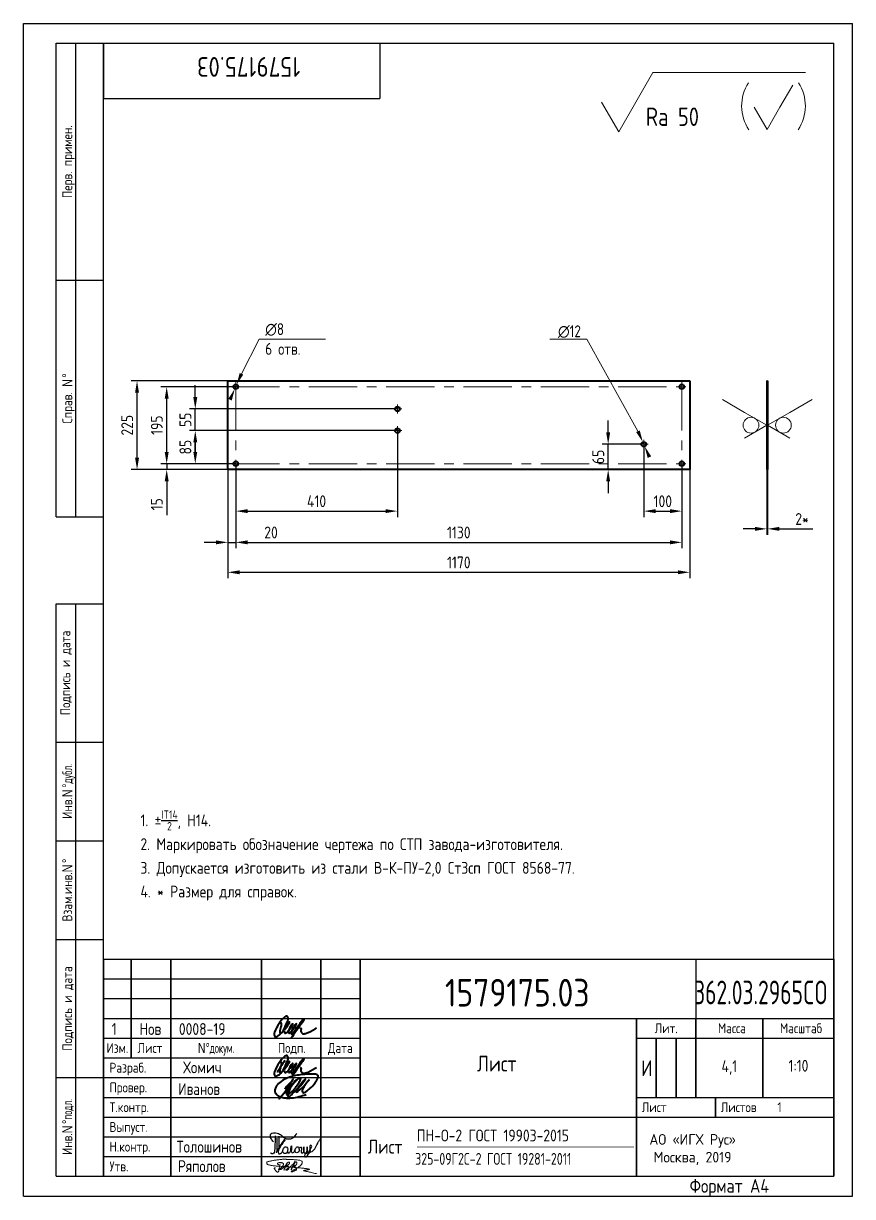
# Model space of a CAD drawing. Header units: millimetres. Extents: x 0 to 1611, y 0 to 420.
# Drawn here: x 1400.8 to 1610.8, y -0.1 to 297 of the extents above; entities that cross this region are included whole.
import ezdxf
from ezdxf.enums import TextEntityAlignment as Align

# ---------------------------------------------------------------- set-up
doc = ezdxf.new("R2010")
doc.units = ezdxf.units.MM
doc.header["$LTSCALE"] = 32.67
doc.header["$PDMODE"] = 3
doc.header["$PDSIZE"] = 0.3125
doc.linetypes.add('CENTER', pattern=[0.6, 0.375, -0.075, 0.075, -0.075])
doc.linetypes.add('Сплошная', pattern=[0])
doc.layers.get('0').update_dxf_attribs({"color": 6, "linetype": 'CONTINUOUS', "lineweight": 25})
doc.layers.get('Defpoints').update_dxf_attribs({"linetype": 'CONTINUOUS', "lineweight": 18})
for name, color, linetype, lineweight in [('12_SURFACE_FINISH', 7, 'CONTINUOUS', 18), ('3_ALL_AXES', 7, 'CONTINUOUS', 18), ('9_ALL_NOTES', 3, 'CONTINUOUS', 25), ('Cont', 6, 'CONTINUOUS', 18), ('Text', 3, 'CONTINUOUS', 18), ('Основной', 170, 'CONTINUOUS', 40), ('Основные', 5, 'CONTINUOUS', 40)]:
    doc.layers.add(name, color=color, linetype=linetype, lineweight=lineweight)
doc.layers.add('Con', color=6, linetype='CONTINUOUS')
doc.styles.get("Standard").update_dxf_attribs({"font": ''})
doc.styles.add('Style1', font='romans.shx', dxfattribs={"width": 0.8})
doc.styles.get('STANDARD').set_extended_font_data('GostAproe')
doc.dimstyles.new('LIN1', dxfattribs={"dimtxt": 3, "dimasz": 3, "dimexe": 1.5, "dimexo": 0, "dimgap": 1, "dimtad": 1, "dimdec": 0, "dimzin": 12, "dimdsep": 46, "dimtxsty": 'Style1', "dimcen": 0, "dimclrt": 3, "dimadec": 0, "dimazin": 0, "dimtfac": 1, "dimtdec": 0, "dimtmove": 0, "dimatfit": 3, "dimfxl": 1, "dimtolj": 1, "dimtzin": 12, "dimarcsym": 0})

# ---------------------------------------------------------------- blocks, each defined once
blk = doc.blocks.new('SHTAMP_BL0', base_point=(496.5, 32.5))
at = {"color": 7, "linetype": 'Continuous'}
for p, q in [((404, 60), (589, 60)), ((404, 5), (404, 60)), ((411, 35), (411, 60)), ((421, 5), (421, 60)), ((444, 5), (444, 60)), ((459, 5), (459, 60)), ((469, 5), (469, 60)), ((589, 5), (589, 60)), ((469, 45), (589, 45)), ((539, 5), (539, 45)), ((554, 25), (554, 45)), ((571, 25), (571, 45)), ((404, 40), (469, 40)), ((539, 40), (589, 40)), ((544, 25), (544, 40)), ((549, 25), (549, 40)), ((404, 35), (469, 35)), ((539, 25), (589, 25)), ((559, 20), (559, 25)), ((469, 20), (589, 20)), ((404, 5), (589, 5))]:
    blk.add_line(p, q, dxfattribs=at)
blk = doc.blocks.new('A$C63F45750')
at = {"layer": 'Text'}
for points, knots in [([(3.17, 2.37), (3.12, 2.38), (3.04, 2.41), (2.94, 2.5), (2.85, 2.57), (2.79, 2.69), (2.87, 2.77), (2.99, 2.84), (3.16, 2.89), (3.36, 2.93), (3.6, 2.95), (3.82, 2.92), (4.05, 2.87), (4.25, 2.78), (4.45, 2.63), (4.46, 2.42), (4.38, 2.26), (4.28, 2.1), (4.17, 1.94), (4.03, 1.78), (3.89, 1.62), (3.75, 1.52), (3.63, 1.43), (3.49, 1.36), (3.35, 1.3), (3.24, 1.25), (3.16, 1.21), (3.12, 1.15), (3.19, 1.1), (3.27, 1.09), (3.4, 1.07), (3.55, 1.07), (3.72, 1.12), (3.92, 1.19), (4.1, 1.34), (4.26, 1.51), (4.44, 1.65), (4.59, 1.81), (4.74, 1.93), (4.84, 2.04), (4.93, 2.14), (5.07, 2.29), (5.19, 2.53), (5.28, 2.68), (5.35, 2.96), (5.23, 2.66), (5.2, 2.44), (5.04, 2.09), (4.95, 1.81), (4.86, 1.57), (4.75, 1.31), (4.67, 1.12), (4.46, 0.78), (4.62, 1.17), (4.71, 1.45), (4.88, 1.74), (5.01, 2), (5.08, 2.19), (5.19, 2.4), (5.32, 2.58), (5.4, 2.75), (5.52, 2.89), (5.65, 3.04), (5.85, 3.1), (6.02, 3.03), (6.08, 2.87), (6.03, 2.7), (5.9, 2.51), (5.7, 2.37), (5.55, 2.23), (5.4, 2.17), (5.31, 2.12), (5.12, 2.09), (5.35, 2.07), (5.48, 2), (5.64, 1.93), (5.75, 1.8), (5.85, 1.67), (5.89, 1.54), (5.89, 1.37), (5.8, 1.2), (5.63, 1.06), (5.41, 0.94), (5.23, 0.86), (5.02, 0.92), (5.13, 1.1), (5.28, 1.16), (5.44, 1.27), (5.61, 1.36), (5.74, 1.46), (5.86, 1.53), (5.95, 1.61), (6.05, 1.69), (6.15, 1.77), (6.28, 1.87), (6.46, 2.02), (6.65, 2.19), (6.83, 2.37), (6.98, 2.49), (7.11, 2.61), (7.2, 2.74), (7.32, 2.84), (7.42, 2.97), (7.48, 3.08), (7.48, 3.27), (7.34, 3.08), (7.28, 2.94), (7.18, 2.69), (7.1, 2.46), (7, 2.22), (6.93, 1.98), (6.83, 1.78), (6.73, 1.55), (6.67, 1.34), (6.6, 1.14), (6.56, 1.03), (6.39, 0.99), (6.62, 1.33), (6.75, 1.54), (6.93, 1.87), (7.05, 2.08), (7.18, 2.32), (7.33, 2.6), (7.47, 2.89), (7.6, 3.07), (7.79, 3.18), (7.95, 3.01), (8, 2.81), (7.99, 2.62), (7.94, 2.46), (7.83, 2.33), (7.69, 2.22), (7.53, 2.11), (7.37, 2.03), (7.21, 1.99), (7.11, 1.97), (6.89, 1.98), (7.07, 1.94), (7.15, 1.9), (7.27, 1.88), (7.39, 1.84), (7.52, 1.81), (7.62, 1.72), (7.7, 1.62), (7.78, 1.51), (7.83, 1.39), (7.87, 1.26), (7.88, 1.13), (7.86, 0.99), (7.75, 0.88), (7.6, 0.77), (7.4, 0.73), (7.19, 0.66), (6.97, 0.55), (6.71, 0.48), (6.57, 0.44), (6.42, 0.42), (6.52, 0.58), (6.61, 0.64), (6.81, 0.78), (7.06, 0.89), (7.33, 1.04), (7.55, 1.16), (7.7, 1.24), (7.84, 1.32), (7.99, 1.43), (8.21, 1.58), (8.48, 1.76), (8.74, 1.95), (8.97, 2.12), (9.1, 2.29), (9.23, 2.44), (9.3, 2.6), (9.37, 2.74), (9.42, 2.92), (9.45, 3.13), (9.21, 3.48), (8.67, 3.59), (8.09, 3.63), (7.57, 3.66), (7.06, 3.74), (6.57, 3.75), (6.09, 3.74), (5.67, 3.78), (5.28, 3.78), (4.96, 3.81), (4.65, 3.83), (4.31, 3.82), (3.97, 3.79), (3.61, 3.74), (3.22, 3.67), (2.86, 3.66), (2.53, 3.61), (2.18, 3.52), (1.78, 3.54), (1.38, 3.37), (0.96, 3.35), (0.58, 3.24), (0.25, 3.19), (0.03, 3.06), (-0.03, 2.83), (0.02, 2.6), (0.26, 2.38), (0.59, 2.33), (1, 2.2), (1.48, 2.15), (1.93, 2.05), (2.35, 2.02), (2.72, 2.01), (3.11, 1.94), (3.68, 1.94), (4.25, 1.83), (4.91, 1.87), (5.53, 1.76), (6.13, 1.72), (6.73, 1.71), (7.32, 1.62), (7.99, 1.55), (8.64, 1.54), (9.16, 1.46), (9.61, 1.42), (10.03, 1.4), (10.41, 1.32), (10.73, 1.29), (11.01, 1.24), (11.18, 1.23), (11.42, 1.14), (11.18, 1.06), (11.01, 1.03), (10.71, 0.98), (10.37, 0.92), (10.1, 0.91), (9.65, 0.75), (10.22, 0.67), (10.54, 0.59), (11.08, 0.47), (11.61, 0.35), (12.17, 0.15), (12.64, 0.08), (12.98, 0.03), (13.11, 0.01), (13.18, 0)], [0, 0, 0, 0, 0.153866, 0.270441, 0.388867, 0.510533, 0.592156, 0.71333, 0.90842, 1.11344, 1.349254, 1.61246, 1.782219, 2.047249, 2.291879, 2.451528, 2.651081, 2.806158, 3.017979, 3.227348, 3.462381, 3.633009, 3.75766, 3.920516, 4.080796, 4.214529, 4.291786, 4.349969, 4.397594, 4.50822, 4.594826, 4.799244, 4.954392, 5.128468, 5.437537, 5.632649, 5.842485, 6.094987, 6.293219, 6.410959, 6.551192, 6.687808, 7.022147, 7.294342, 7.425356, 7.52079, 7.946481, 8.313051, 8.59833, 8.833695, 9.090496, 9.427695, 9.601191, 9.883219, 10.093306, 10.673943, 10.798776, 10.974628, 11.287247, 11.486184, 11.648652, 11.848902, 12.027194, 12.25348, 12.40059, 12.537783, 12.716293, 12.91523, 13.208551, 13.438489, 13.549668, 13.67779, 13.77127, 13.930001, 14.029091, 14.272112, 14.434836, 14.547084, 14.739051, 14.830983, 15.061241, 15.268922, 15.500489, 15.788979, 15.879568, 16.024283, 16.221854, 16.418714, 16.593102, 16.783247, 16.91018, 17.018213, 17.135263, 17.278205, 17.430482, 17.620087, 17.979626, 18.191789, 18.388716, 18.565718, 18.714854, 18.857929, 19.039974, 19.171375, 19.283034, 19.400085, 19.618058, 19.882245, 20.150781, 20.377854, 20.649532, 20.89723, 21.042543, 21.40016, 21.557817, 21.667145, 21.752781, 21.926256, 22.412297, 22.813145, 22.961412, 23.171289, 23.607257, 23.940428, 24.110007, 24.291214, 24.48084, 24.697609, 24.904078, 25.034245, 25.218018, 25.407651, 25.573473, 25.787447, 25.930292, 26.051316, 26.18846, 26.285312, 26.406799, 26.52425, 26.630463, 26.793722, 26.898606, 27.029313, 27.171012, 27.314101, 27.419918, 27.580557, 27.709367, 27.829268, 28.024364, 28.266961, 28.41242, 28.705761, 28.989137, 29.187748, 29.233768, 29.332802, 29.529535, 29.667094, 30.039923, 30.332117, 30.61061, 30.769982, 30.856778, 31.109923, 31.313488, 31.656425, 32.066331, 32.296628, 32.49714, 32.710276, 32.891468, 33.014834, 33.177747, 33.444503, 33.618009, 34.409008, 34.914636, 35.419802, 35.95397, 36.458179, 36.88069, 37.388403, 37.738353, 38.034261, 38.353468, 38.693154, 39.037638, 39.391136, 39.787481, 40.203773, 40.488977, 40.784975, 41.26625, 41.668005, 42.070065, 42.499388, 42.869834, 43.079573, 43.213439, 43.554591, 43.717296, 44.153724, 44.506336, 45.019111, 45.587859, 45.90191, 46.270392, 46.703958, 47.093115, 47.952647, 48.44014, 49.079253, 49.808223, 50.268654, 50.851051, 51.604831, 52.298429, 52.776925, 53.1907, 53.661988, 54.042386, 54.348524, 54.616841, 54.853814, 54.983777, 55.126096, 55.333328, 55.613101, 56.008732, 56.315809, 56.59982, 56.87931, 57.399251, 57.889617, 58.432507, 59.066698, 59.660314, 59.862668, 60.07277, 60.07277, 60.07277, 60.07277]), ([(2.31, 1.53), (2.26, 1.52), (2.17, 1.51), (2.06, 1.48), (1.93, 1.38), (2.07, 1.25), (2.14, 1.11), (2.26, 0.93), (2.39, 0.72), (2.57, 0.54), (2.71, 0.44), (2.86, 0.4), (3.02, 0.43), (3.14, 0.54), (3.21, 0.79), (3.25, 1.07), (3.31, 1.4), (3.35, 1.67), (3.38, 1.92), (3.47, 2.19), (3.5, 2.43), (3.54, 2.59), (3.56, 2.64)], [0, 0, 0, 0, 0.15847, 0.269731, 0.363591, 0.555514, 0.688037, 0.848606, 1.204359, 1.433632, 1.58673, 1.729549, 1.880686, 2.057874, 2.19169, 2.63505, 2.928153, 3.184121, 3.441863, 3.696117, 4.025873, 4.178055, 4.178055, 4.178055, 4.178055])]:
    blk.add_open_spline(points, degree=3, knots=knots, dxfattribs=at)
blk = doc.blocks.new('*D83')
at = {"layer": 'Defpoints', "color": 0, "linetype": 'Сплошная', "transparency": 16777216}
for p in [(1452.62, 183.99), (1569.62, 183.99), (1569.62, 157.99)]:
    blk.add_point(p, dxfattribs=at)
at = {"layer": 'Text', "color": 0, "linetype": 'Сплошная', "lineweight": -2, "transparency": 16777216}
for p, q in [((1452.62, 183.99), (1452.62, 156.49)), ((1569.62, 183.99), (1569.62, 156.49)), ((1455.62, 157.99), (1566.62, 157.99))]:
    blk.add_line(p, q, dxfattribs=at)
at = {"layer": 'Text', "color": 0, "linetype": 'Сплошная', "transparency": 16777216}
for points in [[(1455.62, 158.49), (1455.62, 157.49), (1452.62, 157.99)], [(1566.62, 158.49), (1566.62, 157.49), (1569.62, 157.99)]]:
    blk.add_solid(points, dxfattribs=at)
at = {"layer": 'Text', "color": 3, "linetype": 'Сплошная', "transparency": 16777216, "insert": (1511.12, 160.49), "char_height": 3, "attachment_point": 5, "style": 'Style1'}
blk.add_mtext('\\A1;1170', dxfattribs=at)
blk = doc.blocks.new('*D84')
at = {"layer": 'Defpoints', "color": 0, "linetype": 'Сплошная', "transparency": 16777216}
for p in [(1429.62, 206.49), (1452.62, 206.49), (1452.62, 183.99)]:
    blk.add_point(p, dxfattribs=at)
at = {"layer": 'Text', "color": 0, "linetype": 'Сплошная', "lineweight": -2, "transparency": 16777216}
for p, q in [((1452.62, 206.49), (1428.12, 206.49)), ((1429.62, 186.99), (1429.62, 203.49)), ((1452.62, 183.99), (1428.12, 183.99))]:
    blk.add_line(p, q, dxfattribs=at)
at = {"layer": 'Text', "color": 0, "linetype": 'Сплошная', "transparency": 16777216}
for points in [[(1429.12, 203.49), (1430.12, 203.49), (1429.62, 206.49)], [(1429.12, 186.99), (1430.12, 186.99), (1429.62, 183.99)]]:
    blk.add_solid(points, dxfattribs=at)
at = {"layer": 'Text', "color": 3, "linetype": 'Сплошная', "transparency": 16777216, "insert": (1427.12, 195.24), "char_height": 3, "attachment_point": 5, "rotation": 90, "style": 'Style1'}
blk.add_mtext('\\A1;225', dxfattribs=at)
blk = doc.blocks.new('*D95')
at = {"layer": 'Defpoints', "color": 0, "linetype": 'Сплошная', "transparency": 16777216}
for p in [(1444.37, 193.87), (1495.56, 193.87), (1454.62, 185.49)]:
    blk.add_point(p, dxfattribs=at)
at = {"layer": 'Text', "color": 0, "linetype": 'Сплошная', "lineweight": -2, "transparency": 16777216}
for p, q in [((1495.56, 193.87), (1442.87, 193.87)), ((1444.37, 188.49), (1444.37, 190.87)), ((1454.62, 185.49), (1442.87, 185.49))]:
    blk.add_line(p, q, dxfattribs=at)
at = {"layer": 'Text', "color": 0, "linetype": 'Сплошная', "transparency": 16777216}
for points in [[(1443.87, 190.87), (1444.87, 190.87), (1444.37, 193.87)], [(1443.87, 188.49), (1444.87, 188.49), (1444.37, 185.49)]]:
    blk.add_solid(points, dxfattribs=at)
at = {"layer": 'Text', "color": 3, "linetype": 'Сплошная', "transparency": 16777216, "insert": (1441.87, 189.68), "char_height": 3, "attachment_point": 5, "rotation": 90, "style": 'Style1'}
blk.add_mtext('\\A1;85', dxfattribs=at)
blk = doc.blocks.new('*D96')
at = {"layer": 'Defpoints', "color": 0, "linetype": 'Сплошная', "transparency": 16777216}
for p in [(1589.14, 183.99), (1589.34, 183.99), (1589.34, 168.99)]:
    blk.add_point(p, dxfattribs=at)
at = {"layer": 'Text', "color": 0, "linetype": 'Сплошная', "lineweight": -2, "transparency": 16777216}
for p, q in [((1589.14, 183.99), (1589.14, 167.49)), ((1589.34, 183.99), (1589.34, 167.49)), ((1586.14, 168.99), (1583.14, 168.99)), ((1589.14, 168.99), (1589.34, 168.99)), ((1592.34, 168.99), (1600.77, 168.99))]:
    blk.add_line(p, q, dxfattribs=at)
at = {"layer": 'Text', "color": 0, "linetype": 'Сплошная', "transparency": 16777216}
for points in [[(1586.14, 169.49), (1586.14, 168.49), (1589.14, 168.99)], [(1592.34, 169.49), (1592.34, 168.49), (1589.34, 168.99)]]:
    blk.add_solid(points, dxfattribs=at)
at = {"layer": 'Text', "color": 3, "linetype": 'Сплошная', "transparency": 16777216, "insert": (1598.05, 171.49), "char_height": 3, "attachment_point": 5, "style": 'Style1'}
blk.add_mtext('\\A1;2*', dxfattribs=at)
blk = doc.blocks.new('*D97')
at = {"layer": 'Defpoints', "color": 0, "linetype": 'Сплошная', "transparency": 16777216}
for p in [(1454.62, 185.49), (1437.13, 183.99), (1452.62, 183.99)]:
    blk.add_point(p, dxfattribs=at)
at = {"layer": 'Text', "color": 0, "linetype": 'Сплошная', "lineweight": -2, "transparency": 16777216}
for p, q in [((1437.13, 188.49), (1437.13, 191.49)), ((1454.62, 185.49), (1435.63, 185.49)), ((1437.13, 185.49), (1437.13, 183.99)), ((1452.62, 183.99), (1435.63, 183.99)), ((1437.13, 180.99), (1437.13, 172.44))]:
    blk.add_line(p, q, dxfattribs=at)
at = {"layer": 'Text', "color": 0, "linetype": 'Сплошная', "transparency": 16777216}
for points in [[(1436.63, 188.49), (1437.63, 188.49), (1437.13, 185.49)], [(1436.63, 180.99), (1437.63, 180.99), (1437.13, 183.99)]]:
    blk.add_solid(points, dxfattribs=at)
at = {"layer": 'Text', "color": 3, "linetype": 'Сплошная', "transparency": 16777216, "insert": (1434.63, 175.22), "char_height": 3, "attachment_point": 5, "rotation": 90, "style": 'Style1'}
blk.add_mtext('\\A1;15', dxfattribs=at)
blk = doc.blocks.new('*D112')
at = {"layer": 'Defpoints', "color": 0, "linetype": 'Сплошная', "transparency": 16777216}
for p in [(1495.56, 193.87), (1454.62, 185.49), (1495.56, 173.48)]:
    blk.add_point(p, dxfattribs=at)
at = {"layer": 'Text', "color": 0, "linetype": 'Сплошная', "lineweight": -2, "transparency": 16777216}
for p, q in [((1495.56, 193.87), (1495.56, 171.98)), ((1454.62, 185.49), (1454.62, 171.98)), ((1457.62, 173.48), (1492.56, 173.48))]:
    blk.add_line(p, q, dxfattribs=at)
at = {"layer": 'Text', "color": 0, "linetype": 'Сплошная', "transparency": 16777216}
for points in [[(1457.62, 173.98), (1457.62, 172.98), (1454.62, 173.48)], [(1492.56, 173.98), (1492.56, 172.98), (1495.56, 173.48)]]:
    blk.add_solid(points, dxfattribs=at)
at = {"layer": 'Text', "color": 3, "linetype": 'Сплошная', "transparency": 16777216, "insert": (1475.09, 175.98), "char_height": 3, "attachment_point": 5, "style": 'Style1'}
blk.add_mtext('\\A1;410', dxfattribs=at)
blk = doc.blocks.new('*D113')
at = {"layer": 'Defpoints', "color": 0, "linetype": 'Сплошная', "transparency": 16777216}
for p in [(1557.96, 190.43), (1567.62, 185.49), (1567.62, 173.48)]:
    blk.add_point(p, dxfattribs=at)
at = {"layer": 'Text', "color": 0, "linetype": 'Сплошная', "lineweight": -2, "transparency": 16777216}
for p, q in [((1557.96, 190.43), (1557.96, 171.98)), ((1567.62, 185.49), (1567.62, 171.98)), ((1560.96, 173.48), (1564.62, 173.48))]:
    blk.add_line(p, q, dxfattribs=at)
at = {"layer": 'Text', "color": 0, "linetype": 'Сплошная', "transparency": 16777216}
for points in [[(1560.96, 173.98), (1560.96, 172.98), (1557.96, 173.48)], [(1564.62, 173.98), (1564.62, 172.98), (1567.62, 173.48)]]:
    blk.add_solid(points, dxfattribs=at)
at = {"layer": 'Text', "color": 3, "linetype": 'Сплошная', "transparency": 16777216, "insert": (1562.79, 175.98), "char_height": 3, "attachment_point": 5, "style": 'Style1'}
blk.add_mtext('\\A1;100', dxfattribs=at)
blk = doc.blocks.new('*D114')
at = {"layer": 'Defpoints', "color": 0, "linetype": 'Сплошная', "transparency": 16777216}
for p in [(1454.62, 185.49), (1452.62, 183.99), (1454.62, 165.57)]:
    blk.add_point(p, dxfattribs=at)
at = {"layer": 'Text', "color": 0, "linetype": 'Сплошная', "lineweight": -2, "transparency": 16777216}
for p, q in [((1454.62, 185.49), (1454.62, 164.07)), ((1452.62, 183.99), (1452.62, 164.07)), ((1449.62, 165.57), (1446.62, 165.57)), ((1452.62, 165.57), (1454.62, 165.57)), ((1457.62, 165.57), (1466.5, 165.57))]:
    blk.add_line(p, q, dxfattribs=at)
at = {"layer": 'Text', "color": 0, "linetype": 'Сплошная', "transparency": 16777216}
for points in [[(1449.62, 166.07), (1449.62, 165.07), (1452.62, 165.57)], [(1457.62, 166.07), (1457.62, 165.07), (1454.62, 165.57)]]:
    blk.add_solid(points, dxfattribs=at)
at = {"layer": 'Text', "color": 3, "linetype": 'Сплошная', "transparency": 16777216, "insert": (1463.56, 168.07), "char_height": 3, "attachment_point": 5, "style": 'Style1'}
blk.add_mtext('\\A1;20', dxfattribs=at)
blk = doc.blocks.new('*D115')
at = {"layer": 'Defpoints', "color": 0, "linetype": 'Сплошная', "transparency": 16777216}
for p in [(1454.62, 185.49), (1567.62, 185.49), (1567.62, 165.57)]:
    blk.add_point(p, dxfattribs=at)
at = {"layer": 'Text', "color": 0, "linetype": 'Сплошная', "lineweight": -2, "transparency": 16777216}
for p, q in [((1454.62, 185.49), (1454.62, 164.07)), ((1567.62, 185.49), (1567.62, 164.07)), ((1457.62, 165.57), (1564.62, 165.57))]:
    blk.add_line(p, q, dxfattribs=at)
at = {"layer": 'Text', "color": 0, "linetype": 'Сплошная', "transparency": 16777216}
for points in [[(1457.62, 166.07), (1457.62, 165.07), (1454.62, 165.57)], [(1564.62, 166.07), (1564.62, 165.07), (1567.62, 165.57)]]:
    blk.add_solid(points, dxfattribs=at)
at = {"layer": 'Text', "color": 3, "linetype": 'Сплошная', "transparency": 16777216, "insert": (1511.12, 168.07), "char_height": 3, "attachment_point": 5, "style": 'Style1'}
blk.add_mtext('\\A1;1130', dxfattribs=at)
blk = doc.blocks.new('*D116')
at = {"layer": 'Defpoints', "color": 0, "linetype": 'Сплошная', "transparency": 16777216}
for p in [(1444.37, 199.37), (1495.56, 199.37), (1495.56, 193.87)]:
    blk.add_point(p, dxfattribs=at)
at = {"layer": 'Text', "color": 0, "linetype": 'Сплошная', "lineweight": -2, "transparency": 16777216}
for p, q in [((1444.37, 202.37), (1444.37, 205.37)), ((1495.56, 199.37), (1442.87, 199.37)), ((1444.37, 193.87), (1444.37, 199.37)), ((1495.56, 193.87), (1442.87, 193.87)), ((1444.37, 190.87), (1444.37, 187.87))]:
    blk.add_line(p, q, dxfattribs=at)
at = {"layer": 'Text', "color": 0, "linetype": 'Сплошная', "transparency": 16777216}
for points in [[(1443.87, 202.37), (1444.87, 202.37), (1444.37, 199.37)], [(1443.87, 190.87), (1444.87, 190.87), (1444.37, 193.87)]]:
    blk.add_solid(points, dxfattribs=at)
at = {"layer": 'Text', "color": 3, "linetype": 'Сплошная', "transparency": 16777216, "insert": (1441.87, 196.62), "char_height": 3, "attachment_point": 5, "rotation": 90, "style": 'Style1'}
blk.add_mtext('\\A1;55', dxfattribs=at)
blk = doc.blocks.new('*D117')
at = {"layer": 'Defpoints', "color": 0, "linetype": 'Сплошная', "transparency": 16777216}
for p in [(1437.13, 204.99), (1454.62, 204.99), (1454.62, 185.49)]:
    blk.add_point(p, dxfattribs=at)
at = {"layer": 'Text', "color": 0, "linetype": 'Сплошная', "lineweight": -2, "transparency": 16777216}
for p, q in [((1454.62, 204.99), (1435.63, 204.99)), ((1437.13, 188.49), (1437.13, 201.99)), ((1454.62, 185.49), (1435.63, 185.49))]:
    blk.add_line(p, q, dxfattribs=at)
at = {"layer": 'Text', "color": 0, "linetype": 'Сплошная', "transparency": 16777216}
for points in [[(1436.63, 201.99), (1437.63, 201.99), (1437.13, 204.99)], [(1436.63, 188.49), (1437.63, 188.49), (1437.13, 185.49)]]:
    blk.add_solid(points, dxfattribs=at)
at = {"layer": 'Text', "color": 3, "linetype": 'Сплошная', "transparency": 16777216, "insert": (1434.63, 195.24), "char_height": 3, "attachment_point": 5, "rotation": 90, "style": 'Style1'}
blk.add_mtext('\\A1;195', dxfattribs=at)
blk = doc.blocks.new('*D118')
at = {"layer": 'Defpoints', "color": 0, "linetype": 'Сплошная', "transparency": 16777216}
for p in [(1548.95, 190.43), (1557.96, 190.43), (1557.96, 183.99)]:
    blk.add_point(p, dxfattribs=at)
at = {"layer": 'Text', "color": 0, "linetype": 'Сплошная', "lineweight": -2, "transparency": 16777216}
for p, q in [((1548.95, 193.43), (1548.95, 196.43)), ((1557.96, 190.43), (1547.45, 190.43)), ((1548.95, 183.99), (1548.95, 190.43)), ((1557.96, 183.99), (1547.45, 183.99)), ((1548.95, 180.99), (1548.95, 177.99))]:
    blk.add_line(p, q, dxfattribs=at)
at = {"layer": 'Text', "color": 0, "linetype": 'Сплошная', "transparency": 16777216}
for points in [[(1548.45, 193.43), (1549.45, 193.43), (1548.95, 190.43)], [(1548.45, 180.99), (1549.45, 180.99), (1548.95, 183.99)]]:
    blk.add_solid(points, dxfattribs=at)
at = {"layer": 'Text', "color": 3, "linetype": 'Сплошная', "transparency": 16777216, "insert": (1546.45, 187.21), "char_height": 3, "attachment_point": 5, "rotation": 90, "style": 'Style1'}
blk.add_mtext('\\A1;65', dxfattribs=at)
blk = doc.blocks.new('A$C4F4A4F5D')
at = {"layer": 'Основные', "lineweight": 25}
for points, knots in [([(0.76, 2.84), (0.53, 3.07), (0.02, 3.58), (-0.25, 5.26), (1.65, 5.12), (2.72, 4.57), (3.71, 3.46), (5.71, 3.44), (6.39, 4.52), (6.67, 4.97)], [0, 0, 0, 0, 0.995549, 2.196439, 3.853213, 4.970011, 6.02292, 8.170898, 9.705386, 9.705386, 9.705386, 9.705386]), ([(1.19, 4.34), (1.17, 3.4), (1.13, 2.06), (0.98, -0.44), (0.2, -0.16), (0.03, -0.03), (0, 0)], [0, 0, 0, 0, 3.274293, 4.654149, 5.171803, 5.30168, 5.30168, 5.30168, 5.30168]), ([(1.58, 3.74), (1.58, 3.25), (1.58, 2.32), (1.61, 1.07), (1.55, 0.31), (1.53, 0)], [0, 0, 0, 0, 1.453969, 2.804084, 3.740223, 3.740223, 3.740223, 3.740223]), ([(2.1, 4.21), (2.1, 3.72), (2.08, 2.67), (2.22, 1.45), (1.71, -0.56), (3.23, 0.14), (3.06, 1.09), (3.85, 1.74), (4.43, 1.17), (4.31, 0.54), (4.11, -0.15), (3.33, -0.21), (3.11, 0.28), (3.13, 0.53), (3.14, 0.66)], [0, 0, 0, 0, 1.402041, 3.063923, 4.415037, 5.298701, 6.374637, 7.087927, 7.603499, 8.330482, 8.911132, 9.613125, 9.996533, 10.366919, 10.366919, 10.366919, 10.366919]), ([(7.18, 1.27), (7.27, 1.3), (7.44, 1.37), (7.78, 1.56), (7.87, 1.06), (7.83, 0.71), (7.66, -0.05), (8.07, 0.01), (8.43, 0.12), (8.39, 0.68), (8.46, 1.9), (8.39, 0.94), (8.43, 0.6), (8.37, 0.05), (8.74, 0.07), (9.11, -0.03), (9.26, 0.49), (9.33, 0.95), (9.27, 1.34), (9.32, 1.77), (9.28, 0.91), (9.34, 0.6), (9.2, 0.14), (9.65, -0.01), (9.83, 0.61), (10.14, 1.03), (10.6, 1.72), (9.95, 2.11), (9.91, 1.23), (10.07, 0.69), (9.92, 0), (9.35, -0.37), (8.95, -1.56), (8.34, 0.07), (10.28, -0.02), (11.26, 1.1), (11.82, 2.15), (12.24, 3.04), (12.52, 3.46), (12.65, 3.65)], [0, 0, 0, 0, 0.305783, 0.619019, 0.796582, 1.5526, 2.082394, 2.34716, 2.5822, 3.136594, 4.040413, 4.363654, 5.267311, 5.441668, 5.78494, 6.114287, 6.466434, 7.104395, 7.620812, 7.679251, 8.272982, 8.692439, 9.1059, 9.338721, 9.784511, 10.568279, 11.297869, 11.566962, 12.285888, 12.851793, 13.545205, 14.102749, 15.055561, 15.671649, 17.422398, 18.699613, 20.16544, 20.963871, 21.66672, 21.66672, 21.66672, 21.66672]), ([(4.28, 0.44), (4.31, 0.37), (4.37, 0.25), (4.41, 0.06), (4.62, -0.05), (5, 0.18), (5.14, 0.84), (5.2, 1.3), (5.31, 2.06), (5.31, 1.17), (5.3, 0.78), (5.2, 0.26), (5.58, -0.01), (5.91, 0.16), (6.08, 0.5), (6.26, 0.9), (6.43, 1.31), (6.72, 1.59), (7.17, 1.58), (7.18, 1.05), (7.31, 0.57), (6.99, 0.02), (6.34, -0.02), (6.17, 0.51), (6.24, 0.79), (6.27, 0.92)], [0, 0, 0, 0, 0.247339, 0.413433, 0.559308, 0.874045, 1.558567, 2.392422, 2.645523, 3.22433, 3.719885, 4.231527, 4.573657, 4.879974, 5.190145, 5.704595, 6.19318, 6.529505, 6.863422, 7.269696, 7.83948, 8.395909, 8.926487, 9.378613, 9.791445, 9.791445, 9.791445, 9.791445])]:
    blk.add_open_spline(points, degree=3, knots=knots, dxfattribs=at)

msp = doc.modelspace()

# ---------------------------------------------------------------- linework, layer by layer
at = {"linetype": 'Continuous'}
for p, q in [((1400.849, 0), (1400.849, 297)), ((1400.849, 297), (1610.849, 297)), ((1610.849, 0), (1610.849, 297)), ((1409.149, 172), (1409.149, 292)), ((1409.149, 292), (1421.149, 292)), ((1414.149, 172), (1414.149, 292)), ((1421.148, 292), (1606.15, 292)), ((1421.149, 4.998), (1421.149, 292.006)), ((1421.149, 172), (1421.149, 292)), ((1421.149, 292), (1491.149, 292)), ((1421.149, 292), (1421.149, 278)), ((1491.149, 292), (1491.149, 278)), ((1606.149, 4.999), (1606.149, 292.001)), ((1421.149, 278), (1491.149, 278)), ((1409.149, 232), (1421.149, 232)), ((1409.149, 172), (1421.149, 172)), ((1409.149, 5), (1409.149, 150)), ((1409.149, 150), (1421.149, 150)), ((1414.149, 5), (1414.149, 150)), ((1421.149, 5), (1421.149, 150)), ((1409.149, 115), (1421.149, 115)), ((1409.149, 90), (1421.149, 90)), ((1409.149, 65), (1421.149, 65)), ((1421.149, 60), (1606.149, 60)), ((1421.149, 60), (1421.149, 5)), ((1428.149, 60), (1428.149, 35)), ((1438.149, 60), (1438.149, 5)), ((1461.149, 60), (1461.149, 5)), ((1476.149, 60), (1476.149, 5)), ((1486.149, 60), (1486.149, 5)), ((1571.149, 60), (1571.149, 25)), ((1606.149, 60), (1606.149, 5)), ((1421.149, 55), (1486.149, 55)), ((1421.149, 50), (1486.149, 50)), ((1421.149, 45), (1606.149, 45)), ((1556.149, 45), (1556.149, 5)), ((1588.149, 45), (1588.149, 25)), ((1421.149, 40), (1486.149, 40)), ((1556.149, 40), (1606.149, 40)), ((1561.149, 40), (1561.149, 25)), ((1566.149, 40), (1566.149, 25)), ((1421.149, 35), (1486.149, 35)), ((1409.149, 30), (1421.149, 30)), ((1421.149, 30), (1486.149, 30)), ((1421.149, 25), (1486.149, 25)), ((1556.149, 25), (1606.149, 25)), ((1576.149, 25), (1576.149, 20)), ((1421.149, 20), (1606.149, 20)), ((1421.149, 15), (1486.149, 15)), ((1461.15, 14.584), (1461.18, 14.584)), ((1461.15, 14.584), (1461.18, 14.584)), ((1421.149, 10), (1486.149, 10)), ((1409.149, 5), (1421.149, 5)), ((1421.149, 5), (1606.149, 5)), ((1421.149, 5), (1606.15, 5)), ((1400.849, 0), (1610.849, 0))]:
    msp.add_line(p, q, dxfattribs=at)
at = {"color": 5, "linetype": 'Continuous', "const_width": 0.178}
msp.add_lwpolyline([(1500.517, 12.391), (1555.526, 12.391)], dxfattribs=at)
at = {"layer": '12_SURFACE_FINISH', "color": 2, "linetype": 'Continuous'}
for p, q in [((1551.632, 269.543), (1560.292, 284.543)), ((1560.292, 284.543), (1598.903, 284.543)), ((1592.458, 275.78), (1595.705, 281.405)), ((1547.302, 277.043), (1551.632, 269.543)), ((1585.963, 275.78), (1589.21, 270.155)), ((1589.21, 270.155), (1592.458, 275.78)), ((1583.513, 198.485), (1577.888, 201.733)), ((1594.963, 198.485), (1600.588, 201.733)), ((1589.138, 195.238), (1583.513, 198.485)), ((1589.338, 195.238), (1594.963, 198.485)), ((1583.513, 191.99), (1589.138, 195.238)), ((1594.963, 191.99), (1589.338, 195.238))]:
    msp.add_line(p, q, dxfattribs=at)
for centre, start, end in [((1593.488, 276.105), 146.7128, 214.11158), ((1588.165, 276.105), 325.88842, 33.2872)]:
    msp.add_arc(centre, 10.738, start, end, dxfattribs=at)
at = {"layer": '3_ALL_AXES', "linetype": 'Сплошная'}
for p, q in [((1454.38, 204.453), (1454.854, 205.523)), ((1558.193, 189.895), (1557.719, 190.965))]:
    msp.add_line(p, q, dxfattribs=at)
at = {"layer": '3_ALL_AXES', "color": 7, "linetype": 'CENTER'}
for p, q in [((1454.617, 206.113), (1454.617, 184.363)), ((1567.617, 206.113), (1567.617, 184.363)), ((1453.492, 204.988), (1568.742, 204.988)), ((1494.435, 199.371), (1496.685, 199.371)), ((1495.56, 200.496), (1495.56, 198.246)), ((1494.435, 193.871), (1496.685, 193.871)), ((1495.56, 192.746), (1495.56, 194.996)), ((1556.831, 190.43), (1559.081, 190.43)), ((1557.956, 189.305), (1557.956, 191.555)), ((1453.492, 185.488), (1568.742, 185.488))]:
    msp.add_line(p, q, dxfattribs=at)
at = {"layer": 'Text', "linetype": 'Сплошная'}
for p, q in [((1456.069, 208.266), (1460.591, 217.07)), ((1460.591, 217.07), (1477.377, 217.07)), ((1543.549, 217.07), (1534.187, 217.07)), ((1556.504, 193.708), (1543.549, 217.07))]:
    msp.add_line(p, q, dxfattribs=at)
for centre in [(1585.138, 195.238), (1593.338, 195.238)]:
    msp.add_circle(centre, 2, dxfattribs=at)
for points in [[(1455.611, 208.468), (1456.526, 208.063), (1454.854, 205.523)], [(1453.623, 201.507), (1452.708, 201.912), (1454.38, 204.453)], [(1556.962, 193.911), (1556.047, 193.506), (1557.719, 190.965)], [(1558.95, 186.95), (1559.865, 187.355), (1558.193, 189.895)]]:
    msp.add_solid(points, dxfattribs=at)
at = {"layer": 'Основной', "linetype": 'Continuous'}
for p, q in [((1452.617, 183.988), (1452.617, 206.488)), ((1452.617, 206.488), (1569.617, 206.488)), ((1569.617, 206.488), (1569.617, 183.988)), ((1589.138, 206.488), (1589.138, 183.988)), ((1589.138, 206.488), (1589.338, 206.488)), ((1589.338, 206.488), (1589.338, 183.988)), ((1569.617, 183.988), (1452.617, 183.988)), ((1589.138, 183.988), (1589.338, 183.988))]:
    msp.add_line(p, q, dxfattribs=at)
for centre in [(1454.617, 204.988), (1567.617, 204.988), (1495.56, 199.371), (1495.56, 193.871), (1557.956, 190.43), (1454.617, 185.488), (1567.617, 185.488)]:
    msp.add_circle(centre, 0.585, dxfattribs=at)
at = {"layer": 'Основные'}
for points, knots in [([(1466.078, 44.058), (1466.107, 43.632), (1466.17, 42.722), (1465.624, 41.935), (1465.866, 41.001), (1466.821, 41.995), (1467.137, 42.883), (1467.729, 44.201), (1468.063, 45.043), (1467.519, 45.768), (1466.447, 44.866), (1465.495, 43.682), (1464.565, 42.073), (1464.32, 40.917), (1464.604, 40.066), (1465.777, 40.765), (1466.583, 41.784), (1467.472, 42.789), (1468.03, 43.555), (1468.497, 44.446), (1467.758, 43.617), (1467.27, 42.993), (1466.89, 42.26), (1466.926, 40.99), (1467.915, 41.682), (1468.253, 42.321), (1468.756, 42.851), (1469.347, 43.999), (1468.253, 42.848), (1468.162, 42.178), (1467.887, 41.602), (1468.073, 41.143), (1468.715, 41.677), (1469.127, 42.168), (1469.538, 42.791), (1470.259, 43.85), (1469.461, 43.258), (1469.151, 42.742), (1468.856, 42.01), (1468.648, 41.482), (1468.73, 40.721), (1469.987, 42.511), (1470.554, 43.289), (1471.341, 44.405), (1472.554, 45.475), (1469.834, 41.728), (1469.035, 40.511), (1468.699, 40)], [0, 0, 0, 0, 1.2338627, 2.6302161, 2.9691752, 3.3530222, 5.6158903, 6.4698262, 7.6848181, 8.0251055, 8.8011088, 10.8280696, 13.3280045, 13.9780147, 14.416606, 15.6186231, 16.6365196, 18.8122901, 19.2130045, 19.8476297, 20.5883475, 21.0510825, 22.5692212, 23.1303166, 23.889709, 24.9527784, 25.5260707, 26.3392711, 27.2184646, 28.2361257, 28.8185058, 29.0245474, 29.453849, 30.577048, 31.2010129, 32.1011944, 32.551881, 33.2604906, 34.1634434, 34.7718412, 35.1085759, 35.9177928, 38.6567066, 39.6794012, 39.9016635, 43.1638032, 45.5277945, 45.5277945, 45.5277945, 45.5277945]), ([(1470.901, 42.596), (1470.979, 42.568), (1471.209, 42.484), (1471.113, 41.984), (1471.112, 41.496), (1471.606, 41.039), (1473.011, 41.279), (1474.054, 42.034), (1474.981, 42.519), (1475.107, 42.585)], [0, 0, 0, 0, 0.2266284, 0.6752355, 1.2320341, 1.698806, 2.4645259, 5.172147, 5.5991654, 5.5991654, 5.5991654, 5.5991654]), ([(1466.078, 34.058), (1466.107, 33.632), (1466.17, 32.722), (1465.624, 31.935), (1465.866, 31.001), (1466.821, 31.995), (1467.137, 32.883), (1467.729, 34.201), (1468.063, 35.043), (1467.519, 35.768), (1466.447, 34.866), (1465.495, 33.682), (1464.565, 32.073), (1464.32, 30.917), (1464.604, 30.066), (1465.777, 30.765), (1466.583, 31.784), (1467.472, 32.789), (1468.03, 33.555), (1468.497, 34.446), (1467.758, 33.617), (1467.27, 32.993), (1466.89, 32.26), (1466.926, 30.99), (1467.915, 31.682), (1468.253, 32.321), (1468.756, 32.851), (1469.347, 33.999), (1468.253, 32.848), (1468.162, 32.178), (1467.887, 31.602), (1468.073, 31.143), (1468.715, 31.677), (1469.127, 32.168), (1469.538, 32.791), (1470.259, 33.85), (1469.461, 33.258), (1469.151, 32.742), (1468.856, 32.01), (1468.648, 31.482), (1468.73, 30.721), (1469.987, 32.511), (1470.554, 33.289), (1471.341, 34.405), (1472.554, 35.475), (1469.834, 31.728), (1469.035, 30.511), (1468.699, 30)], [0, 0, 0, 0, 1.2338627, 2.6302161, 2.9691752, 3.3530222, 5.6158903, 6.4698262, 7.6848181, 8.0251055, 8.8011088, 10.8280696, 13.3280045, 13.9780147, 14.416606, 15.6186231, 16.6365196, 18.8122901, 19.2130045, 19.8476297, 20.5883475, 21.0510825, 22.5692212, 23.1303166, 23.889709, 24.9527784, 25.5260707, 26.3392711, 27.2184646, 28.2361257, 28.8185058, 29.0245474, 29.453849, 30.577048, 31.2010129, 32.1011944, 32.551881, 33.2604906, 34.1634434, 34.7718412, 35.1085759, 35.9177928, 38.6567066, 39.6794012, 39.9016635, 43.1638032, 45.5277945, 45.5277945, 45.5277945, 45.5277945]), ([(1467.056, 34.298), (1466.668, 33.743), (1465.985, 32.767), (1465.366, 31.749), (1465.1, 31.31)], [0, 0, 0, 0, 2.0315752, 3.5725647, 3.5725647, 3.5725647, 3.5725647]), ([(1470.025, 29.477), (1469.534, 29.029), (1468.676, 28.247), (1467.867, 26.961), (1467.378, 26.103), (1467.61, 25.462), (1468.308, 25.992), (1468.914, 26.474), (1469.823, 27.496), (1470.497, 28.554), (1470.956, 29.193), (1471.166, 29.976), (1470.431, 29.672), (1469.872, 29.248), (1469.25, 28.416), (1468.571, 27.741), (1468.214, 26.93), (1467.881, 26.136), (1467.781, 25.584), (1467.824, 24.98), (1468.551, 25.47), (1469.23, 26.192), (1470.535, 27.459), (1471.418, 28.396), (1472.806, 30.291), (1470.788, 27.99), (1470.418, 27.501), (1469.876, 26.149), (1471.244, 27.178), (1471.606, 27.591), (1473.684, 29.917), (1472.238, 28.362), (1471.859, 27.553), (1471.356, 26.745), (1471.664, 25.952), (1472.677, 26.593), (1473.557, 27.326), (1474.579, 28.38), (1475.248, 29.387), (1475.841, 30.884), (1473, 30.926), (1470.722, 30.714), (1467.747, 30.122), (1465.859, 28.88), (1464.764, 27.812), (1464.395, 26.655), (1464.875, 25.59), (1465.928, 25.077), (1467.253, 24.768), (1468.846, 24.786), (1470.641, 25.147), (1471.839, 25.537), (1472.421, 25.726)], [0, 0, 0, 0, 1.9755003, 3.4532656, 4.5996818, 4.7914727, 5.1452376, 6.4973846, 7.6642722, 9.0943063, 10.1149981, 10.4597616, 10.8115624, 11.7920417, 12.9597432, 13.7676756, 14.6604125, 15.6050306, 16.245448, 16.5720313, 16.925795, 18.1469007, 20.1850437, 21.7893309, 22.9510095, 24.6267432, 26.5924737, 27.0355579, 27.4505844, 30.017364, 31.457812, 32.5948328, 33.8850243, 34.8044904, 35.1920744, 35.9844405, 37.373068, 39.2077816, 40.0665527, 41.2487241, 42.8519812, 46.1968048, 49.4054982, 51.4228305, 52.9586065, 53.9067104, 54.8595112, 56.1758953, 57.2489189, 58.9506085, 60.8911351, 62.727304, 62.727304, 62.727304, 62.727304]), ([(1467.147, 27.101), (1467.302, 27.388), (1467.659, 28.049), (1468.465, 28.592), (1469.728, 30.536), (1467.522, 26.933), (1466.878, 26.073), (1465.068, 23.959), (1467.222, 26.584), (1468.123, 27.32), (1468.63, 27.733)], [0, 0, 0, 0, 0.949687, 2.1829553, 3.2119338, 5.8438975, 8.0893629, 9.2953032, 11.1822639, 13.6038184, 13.6038184, 13.6038184, 13.6038184]), ([(1470.901, 32.596), (1470.979, 32.568), (1471.209, 32.484), (1471.113, 31.984), (1471.112, 31.496), (1471.606, 31.039), (1473.011, 31.279), (1474.054, 32.034), (1474.981, 32.519), (1475.107, 32.585)], [0, 0, 0, 0, 0.2266284, 0.6752355, 1.2320341, 1.698806, 2.4645259, 5.172147, 5.5991654, 5.5991654, 5.5991654, 5.5991654]), ([(1467.056, 14.298), (1466.668, 13.743), (1465.985, 12.767), (1465.366, 11.749), (1465.1, 11.31)], [0, 0, 0, 0, 2.0315752, 3.5725647, 3.5725647, 3.5725647, 3.5725647])]:
    msp.add_open_spline(points, degree=3, knots=knots, dxfattribs=at)

# ---------------------------------------------------------------- block references
at = {"linetype": 'Continuous'}
msp.add_blockref('SHTAMP_BL0', (1513.649, 32.5), dxfattribs=at)
at = {"layer": 'Cont', "xscale": 0.9533463940173366, "yscale": 0.9533463940173366, "zscale": 0.9533463940173366}
msp.add_blockref('A$C63F45750', (1462.482, 5.683), dxfattribs=at)
at = {"layer": 'Основные'}
msp.add_blockref('A$C4F4A4F5D', (1463.435, 10.915), dxfattribs=at)

# ---------------------------------------------------------------- texts
at = {"linetype": 'Сплошная', "style": 'Style1'}
for s, width, p in [('ПН-О-2 ГОСТ 19903-2015', 0.8, (1500.472, 13.838)), ('325-09Г2С-2 ГОСТ 19281-2011', 0.7, (1500.065, 7.912))]:
    msp.add_text(s, height=3, dxfattribs=dict(at, width=width)).set_placement(p)
at = {"linetype": 'Continuous', "attachment_point": 5, "style": 'Style1'}
for s, insert, char_height, width, rotation in [('1579175.03 ', (1457.875, 286.002), 5, 69.88, 180), ('Подпись и дата', (1411.649, 132.5), 2.5, 34.88, 90)]:
    msp.add_mtext(s, dxfattribs=dict(at, insert=insert, char_height=char_height, width=width, rotation=rotation))
at = {"linetype": 'Continuous', "char_height": 2.5, "width": 32.84505, "attachment_point": 2, "rotation": 90, "line_spacing_factor": 0.9, "style": 'Style1'}
for s, insert in [('Перв. примен.', (1410.692, 262)), ('Справ. \\fgdt;{\\fgdt;N}{\\ftxt.shx;\\W0.166667;\\H2.500000; }{\\fgdt;~}', (1410.692, 202)), ('Инв.\\fgdt;{\\fgdt;N}{\\ftxt.shx;\\W0.166667;\\H2.500000; }{\\fgdt;~}\\fGost_A_proe;дубл.', (1410.692, 102.5)), ('Взам.инв.\\fgdt;{\\fgdt;N}{\\ftxt.shx;\\W0.166667;\\H2.500000; }{\\fgdt;~}', (1410.692, 77.5)), ('Подпись и дата', (1410.692, 47.5)), ('Инв.\\fgdt;{\\fgdt;N}{\\ftxt.shx;\\W0.166667;\\H2.500000; }{\\fgdt;~}\\fGost_A_proe;подл.', (1410.692, 17.5))]:
    msp.add_mtext(s, dxfattribs=dict(at, insert=insert))
at = {"linetype": 'Continuous', "line_spacing_factor": 0.9, "style": 'Style1'}
for s, insert, char_height, width, attachment_point in [('1579175.03 ', (1525.918, 55), 7, 122.28818, 2), ('Лит.', (1563.649, 43.75), 2.5, 11.81641, 2), (' Масса ', (1579.649, 43.75), 2.5, 19.62891, 2), (' Масштаб ', (1597.149, 43.75), 2.5, 27.48047, 2), ('Изм.', (1424.649, 38.75), 2.5, 10.58594, 2), (' Лист ', (1432.221, 38.75), 2.5, 12.2869, 2), ('{\\fgdt;N}{\\fgdt;~}\\fGost_A_proe;докум.', (1449.649, 38.75), 2.5, 25.67708, 2), (' Подп. ', (1468.163, 38.75), 2.5, 17.53906, 2), (' Дата ', (1480.455, 38.75), 2.5, 17.5, 2), ('Разраб. ', (1422.649, 33.75), 2.5, 20.91797, 1), ('Лист', (1520.734, 35.543), 4, 18.84375, 2), ('И', (1558.725, 34.383), 4, 3.84802, 2), ('4,1', (1579.649, 34.394), 3, 17, 2), ('1:10', (1597.149, 34.5), 3, 9.21875, 2), ('Провер. ', (1422.649, 28.75), 2.5, 21.09375, 1), ('Т.контр.', (1422.649, 23.75), 2.5, 21.48438, 1), (' Лист', (1556.149, 23.75), 2.5, 10.025, 1), (' Листов    1', (1576.149, 23.75), 2.5, 22.69167, 1), ('Выпуст.', (1422.649, 18.75), 2.5, 20.39062, 1), ('Н.контр.', (1422.649, 13.75), 2.5, 21.48438, 1), ('Лист', (1488.049, 14.25), 3.5, 8.835, 1), ('Утв.    ', (1422.649, 8.75), 2.5, 20.05859, 1), ('Формат А4', (1569.579, 4.325), 3.5, 31.17284, 1)]:
    msp.add_mtext(s, dxfattribs=dict(at, insert=insert, char_height=char_height, width=width, attachment_point=attachment_point))
at = {"layer": '12_SURFACE_FINISH', "color": 2, "linetype": 'Continuous'}
msp.add_text('Ra 50', height=4.6667, dxfattribs=at).set_placement((1558.486, 271.047))
at = {"layer": '9_ALL_NOTES', "linetype": 'Continuous', "insert": (1430.483, 97.666), "char_height": 3, "width": 159.01222, "attachment_point": 1, "line_spacing_factor": 1.2, "style": 'Style1'}
msp.add_mtext('\\A1;1. %%P{\\H0.7x;\\SIT14/2;}, H14.\\P2. Маркировать обозначение чертежа по СТП завода-изготовителя.\\P3. Допускается изготовить из стали В-К-ПУ-2,0 Ст3сп ГОСТ 8568-77.\\P4. * Размер для справок.', dxfattribs=at)
at = {"layer": 'Con', "style": 'Style1', "width": 0.493224}
msp.add_text('362.03.2965CO', height=6, dxfattribs=at).set_placement((1570.727, 48.573), (1604.548, 48.573), align=Align.FIT)
at = {"layer": 'Text', "style": 'Style1'}
for s, width, p in [('Хомич', 0.8, (1441.327, 31.088)), ('Иванов', 0.77, (1440.065, 25.595)), ('Иванов', 0.77, (1440.065, 25.595)), ('Толошинов', 0.8, (1439.646, 10.998)), ('Толошинов', 0.8, (1439.646, 10.998)), ('Ряполов', 0.77, (1440.007, 6.076))]:
    msp.add_text(s, height=3, dxfattribs=dict(at, width=width)).set_placement(p)
at = {"layer": 'Text', "color": 2, "linetype": 'Сплошная', "char_height": 3}
for s, insert, attachment_point in [('∅8\\P6 отв.', (1462.091, 217.07), 4), ('∅12', (1542.049, 218.939), 6)]:
    msp.add_mtext(s, dxfattribs=dict(at, insert=insert, attachment_point=attachment_point))
at = {"layer": 'Text', "char_height": 3, "attachment_point": 1, "style": 'Style1'}
for s, width, insert in [('1', 3, (1423.211, 43.802)), ('Нов', 1.54629, (1430.211, 43.802)), ('0008-19', 1.54629, (1440.211, 43.802))]:
    msp.add_mtext_dynamic_manual_height_columns(s, width=width, gutter_width=1, heights=[0], dxfattribs=dict(at, insert=insert))
at = {"layer": 'Text', "insert": (1570.337, 11.784), "char_height": 2.7, "width": 28.43311, "attachment_point": 5, "style": 'Style1'}
msp.add_mtext('{\\W0.9;АО }«{\\W0.9;ИГХ\\~Рус}»{\\W0.9;\\PМосква, 2019}', dxfattribs=at)

# ---------------------------------------------------------------- dimensions: what is measured, and where the dimension line sits
at = {"layer": 'Text', "linetype": 'Сплошная'}
for base, p1, p2, picture, middle in [((1429.617, 206.488), (1452.617, 183.988), (1452.617, 206.488), '*D84', (1427.117, 195.238)), ((1437.132, 204.988), (1454.617, 185.488), (1454.617, 204.988), '*D117', (1434.632, 195.238)), ((1437.132, 183.988), (1454.617, 185.488), (1452.617, 183.988), '*D97', (1434.632, 175.216))]:
    dim = msp.add_linear_dim(base=base, p1=p1, p2=p2, angle=90, dimstyle='LIN1', override={"dimlfac": 10}, dxfattribs=at)
    dim.commit()
    dim.dimension.update_dxf_attribs({"geometry": picture, "text_midpoint": middle})
dim = msp.add_linear_dim(base=(1444.369, 199.371), p1=(1495.56, 193.871), p2=(1495.56, 199.371), angle=90, dimstyle='LIN1', override={"dimlfac": 10}, dxfattribs=at)
dim.commit()
dim.dimension.update_dxf_attribs({"geometry": '*D116', "text_midpoint": (1444.369, 196.621), "dimtype": 160})
for base, p1, p2, text, override, picture, middle in [((1548.949, 190.43), (1557.956, 183.988), (1557.956, 190.43), '65', {"dimlfac": 10, "dimtfill": 1}, '*D118', (1546.449, 187.209)), ((1444.369, 193.871), (1454.617, 185.488), (1495.56, 193.871), '85', {"dimlfac": 10}, '*D95', (1441.869, 189.679))]:
    dim = msp.add_linear_dim(base=base, p1=p1, p2=p2, angle=90, text=text, dimstyle='LIN1', override=override, dxfattribs=at)
    dim.commit()
    dim.dimension.update_dxf_attribs({"geometry": picture, "text_midpoint": middle})
for base, p1, p2, text, picture, middle in [((1495.56, 173.476), (1454.617, 185.488), (1495.56, 193.871), '410', '*D112', (1475.088, 175.976)), ((1567.617, 173.476), (1557.956, 190.43), (1567.617, 185.488), '100', '*D113', (1562.787, 175.976)), ((1589.338, 168.988), (1589.138, 183.988), (1589.338, 183.988), '<>*', '*D96', (1598.052, 171.488))]:
    dim = msp.add_linear_dim(base=base, p1=p1, p2=p2, text=text, dimstyle='LIN1', override={"dimlfac": 10}, dxfattribs=at)
    dim.commit()
    dim.dimension.update_dxf_attribs({"geometry": picture, "text_midpoint": middle})
for base, p1, p2, picture, middle in [((1454.617, 165.568), (1452.617, 183.988), (1454.617, 185.488), '*D114', (1463.56, 168.068)), ((1567.617, 165.568), (1454.617, 185.488), (1567.617, 185.488), '*D115', (1511.117, 168.068)), ((1569.617, 157.988), (1452.617, 183.988), (1569.617, 183.988), '*D83', (1511.117, 160.488))]:
    dim = msp.add_linear_dim(base=base, p1=p1, p2=p2, dimstyle='LIN1', override={"dimlfac": 10}, dxfattribs=at)
    dim.commit()
    dim.dimension.update_dxf_attribs({"geometry": picture, "text_midpoint": middle})

doc.saveas('drawing.dxf')
